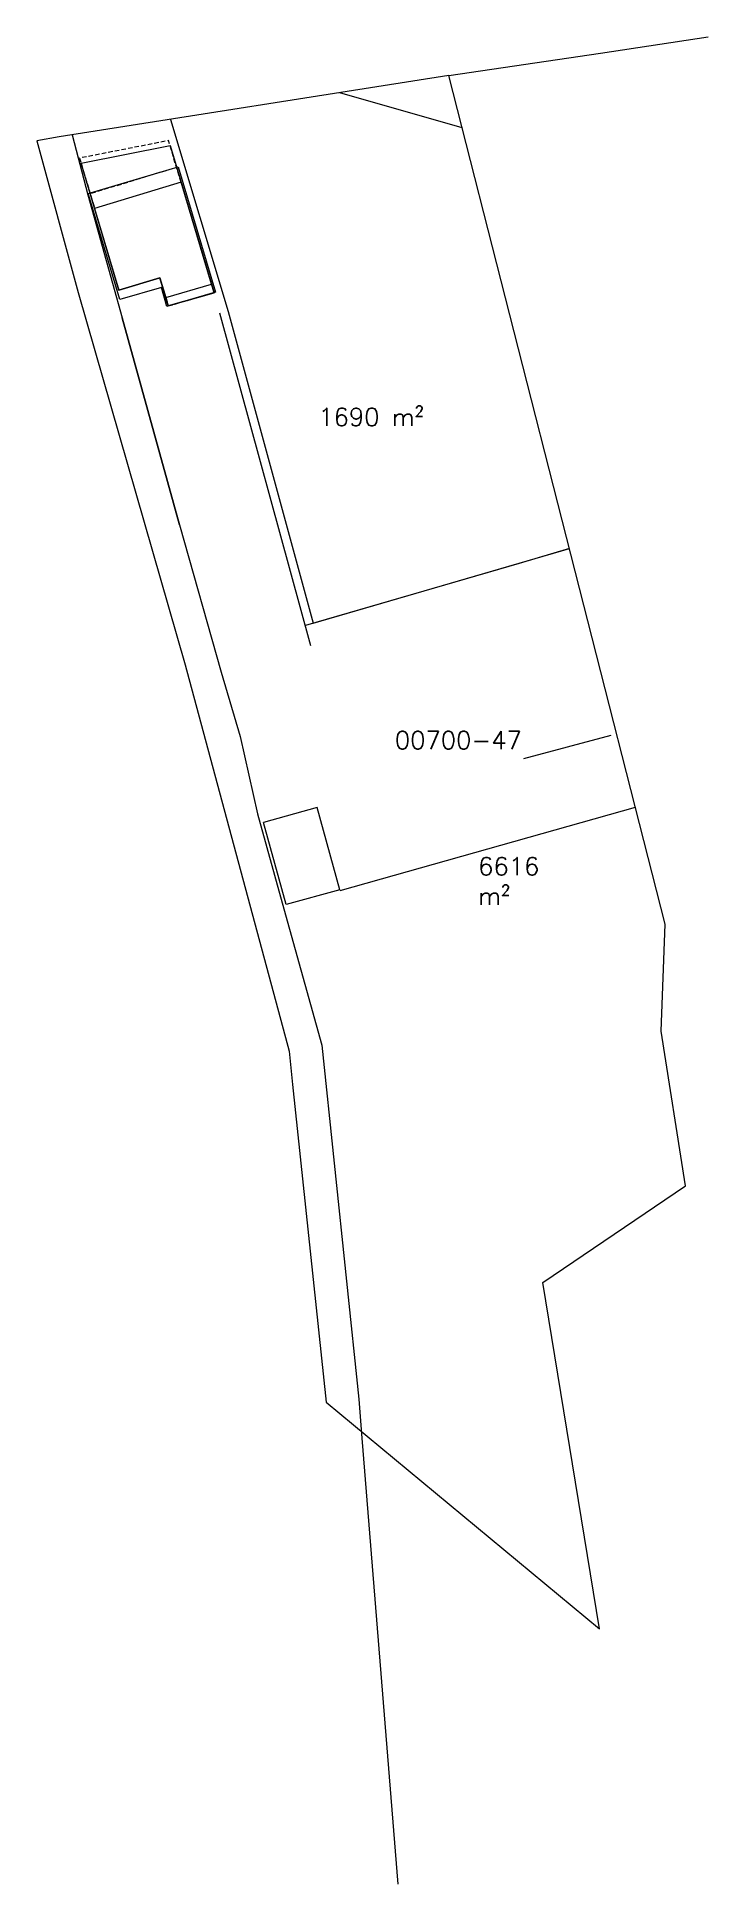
# Model space of a CAD drawing. Header units: metres. Extents: x 7516672 to 7516747, y 4692233 to 4692440.
import ezdxf

# ---------------------------------------------------------------- set-up
doc = ezdxf.new("R2010")
doc.units = ezdxf.units.M
doc.linetypes.add('DASHED', pattern=[0.75, 0.5, -0.25])
for name, color, linetype, lineweight in [('kati 0', 1, 'Continuous', 0), ('kati 1', 5, 'Continuous', 0), ('kati 1 terasat', 214, 'DASHED', 0), ('kati 3', 177, 'Continuous', 0), ('kati 3 terasa', 215, 'DASHED', 0), ('muri', 36, 'Continuous', 0), ('Ndarjet', 171, 'Continuous', 0), ('Nr Parceles Baze', 7, 'Continuous', 0), ('objket', 30, 'Continuous', 0), ('Parc-Kojshi', 251, 'Continuous', 0), ('Parcela Baze', 7, 'Continuous', 0), ('streha', 233, 'Continuous', 0)]:
    doc.layers.add(name, color=color, linetype=linetype, lineweight=lineweight)
doc.styles.get("Standard").update_dxf_attribs({"font": 'simplex.shx'})

msp = doc.modelspace()

# ---------------------------------------------------------------- linework, layer by layer
at = {"layer": 'kati 0', "flags": 128}
msp.add_lwpolyline([(7516685.97, 4692413.18), (7516681.37, 4692411.81), (7516677.14, 4692426.04), (7516687.11, 4692428.01), (7516692.05, 4692411.52), (7516686.91, 4692410.04), (7516685.97, 4692413.18)], dxfattribs=at)
at = {"layer": 'kati 1', "flags": 128}
msp.add_lwpolyline([(7516685.97, 4692413.18), (7516686.91, 4692410.04), (7516692.05, 4692411.52), (7516688.34, 4692423.89), (7516678.66, 4692420.94), (7516681.37, 4692411.81)], close=True, dxfattribs=at)
at = {"layer": 'kati 1 terasat', "flags": 128}
msp.add_lwpolyline([(7516688.34, 4692423.89), (7516686.94, 4692428.56), (7516676.97, 4692426.6), (7516678.66, 4692420.94)], dxfattribs=at)
at = {"layer": 'kati 3', "flags": 128}
msp.add_lwpolyline([(7516691.77, 4692412.47), (7516688.34, 4692423.89), (7516678.66, 4692420.94), (7516681.37, 4692411.81), (7516685.97, 4692413.18), (7516686.63, 4692410.99), (7516691.77, 4692412.47)], dxfattribs=at)
at = {"layer": 'kati 3 terasa', "flags": 128}
for points in [[(7516688.34, 4692423.89), (7516687.84, 4692425.56), (7516678.16, 4692422.6), (7516678.66, 4692420.94)], [(7516692.05, 4692411.52), (7516691.77, 4692412.47)], [(7516686.63, 4692410.99), (7516686.91, 4692410.04)], [(7516686.91, 4692410.04), (7516692.05, 4692411.52)]]:
    msp.add_lwpolyline(points, dxfattribs=at)
at = {"layer": 'muri', "flags": 128}
for points, elevation in [([(7516688.16, 4692385.49), (7516681.75, 4692408.7)], 626.01), ([(7516702.89, 4692371.95), (7516692.67, 4692409.22)], 626.03), ([(7516688.16, 4692385.49), (7516692.84, 4692368.98), (7516694.95, 4692361.8), (7516696.92, 4692353.1)], 626.01), ([(7516731.86, 4692382.84), (7516726.21, 4692381.17), (7516702.27, 4692374.22)], 626.45), ([(7516736.5, 4692361.88), (7516726.72, 4692359.29)], 626.5), ([(7516706.16, 4692344.52), (7516739.24, 4692353.85)], 625.66)]:
    msp.add_lwpolyline(points, dxfattribs=dict(at, elevation=elevation))
at = {"layer": 'Ndarjet', "flags": 128}
for points in [[(7516706.08, 4692433.96), (7516719.78, 4692430.04)], [(7516676.16, 4692429.2), (7516677.91, 4692422.5), (7516680.66, 4692412.58), (7516681.75, 4692408.7), (7516688.16, 4692385.49), (7516692.84, 4692368.98), (7516694.95, 4692361.8), (7516696.92, 4692353.1), (7516699.87, 4692342.48), (7516704.1, 4692327.18), (7516708.27, 4692287.52), (7516708.61, 4692283.15), (7516712.61, 4692233.17)]]:
    msp.add_lwpolyline(points, dxfattribs=at)
at = {"layer": 'Ndarjet', "elevation": 626.2, "flags": 128}
msp.add_lwpolyline([(7516687.17, 4692430.94), (7516693.61, 4692409.4), (7516703.14, 4692374.47), (7516731.86, 4692382.84)], dxfattribs=at)
at = {"layer": 'objket', "flags": 128}
for points, elevation in [([(7516703.59, 4692353.82), (7516697.58, 4692352.16)], 628.48), ([(7516706.11, 4692344.61), (7516703.59, 4692353.82)], 628.48), ([(7516700.1, 4692342.95), (7516697.58, 4692352.16)], 625.5), ([(7516706.11, 4692344.61), (7516700.1, 4692342.95)], 628.48)]:
    msp.add_lwpolyline(points, dxfattribs=dict(at, elevation=elevation))
at = {"layer": 'Parc-Kojshi'}
for points in [[(7516735.34, 4692438.37), (7516747.38, 4692440.18)], [(7516718.33, 4692435.86), (7516735.34, 4692438.37)]]:
    msp.add_lwpolyline(points, dxfattribs=at)
at = {"layer": 'Parcela Baze', "flags": 128}
msp.add_lwpolyline([(7516718.33, 4692435.86), (7516674.68, 4692428.97), (7516672.2, 4692428.54), (7516676.8, 4692411.54), (7516688.82, 4692369.8), (7516700.45, 4692326.5), (7516700.84, 4692322.8), (7516704.59, 4692287.19), (7516735.21, 4692261.76), (7516728.88, 4692300.6), (7516744.84, 4692311.44), (7516742.12, 4692328.76), (7516742.58, 4692340.74), (7516732.02, 4692382.21)], close=True, dxfattribs=at)
at = {"layer": 'streha', "flags": 128}
msp.add_lwpolyline([(7516692.21, 4692411.59), (7516686.75, 4692409.96), (7516686.14, 4692412.09), (7516681.47, 4692410.77), (7516677.95, 4692422.63), (7516688.02, 4692425.61)], close=True, dxfattribs=at)

# ---------------------------------------------------------------- texts
at = {"layer": 'Nr Parceles Baze', "color": 1}
msp.add_text('1690 m²', height=2, dxfattribs=at).set_placement((7516703.72, 4692396.59))
at = {"layer": 'Nr Parceles Baze'}
msp.add_text('00700-47', height=2, dxfattribs=at).set_placement((7516712.29, 4692360.38))
at = {"layer": 'Nr Parceles Baze', "insert": (7516721.62, 4692348.24), "char_height": 2, "width": 10.2497, "attachment_point": 1}
msp.add_mtext('6616 m²', dxfattribs=at)

doc.saveas('drawing.dxf')
